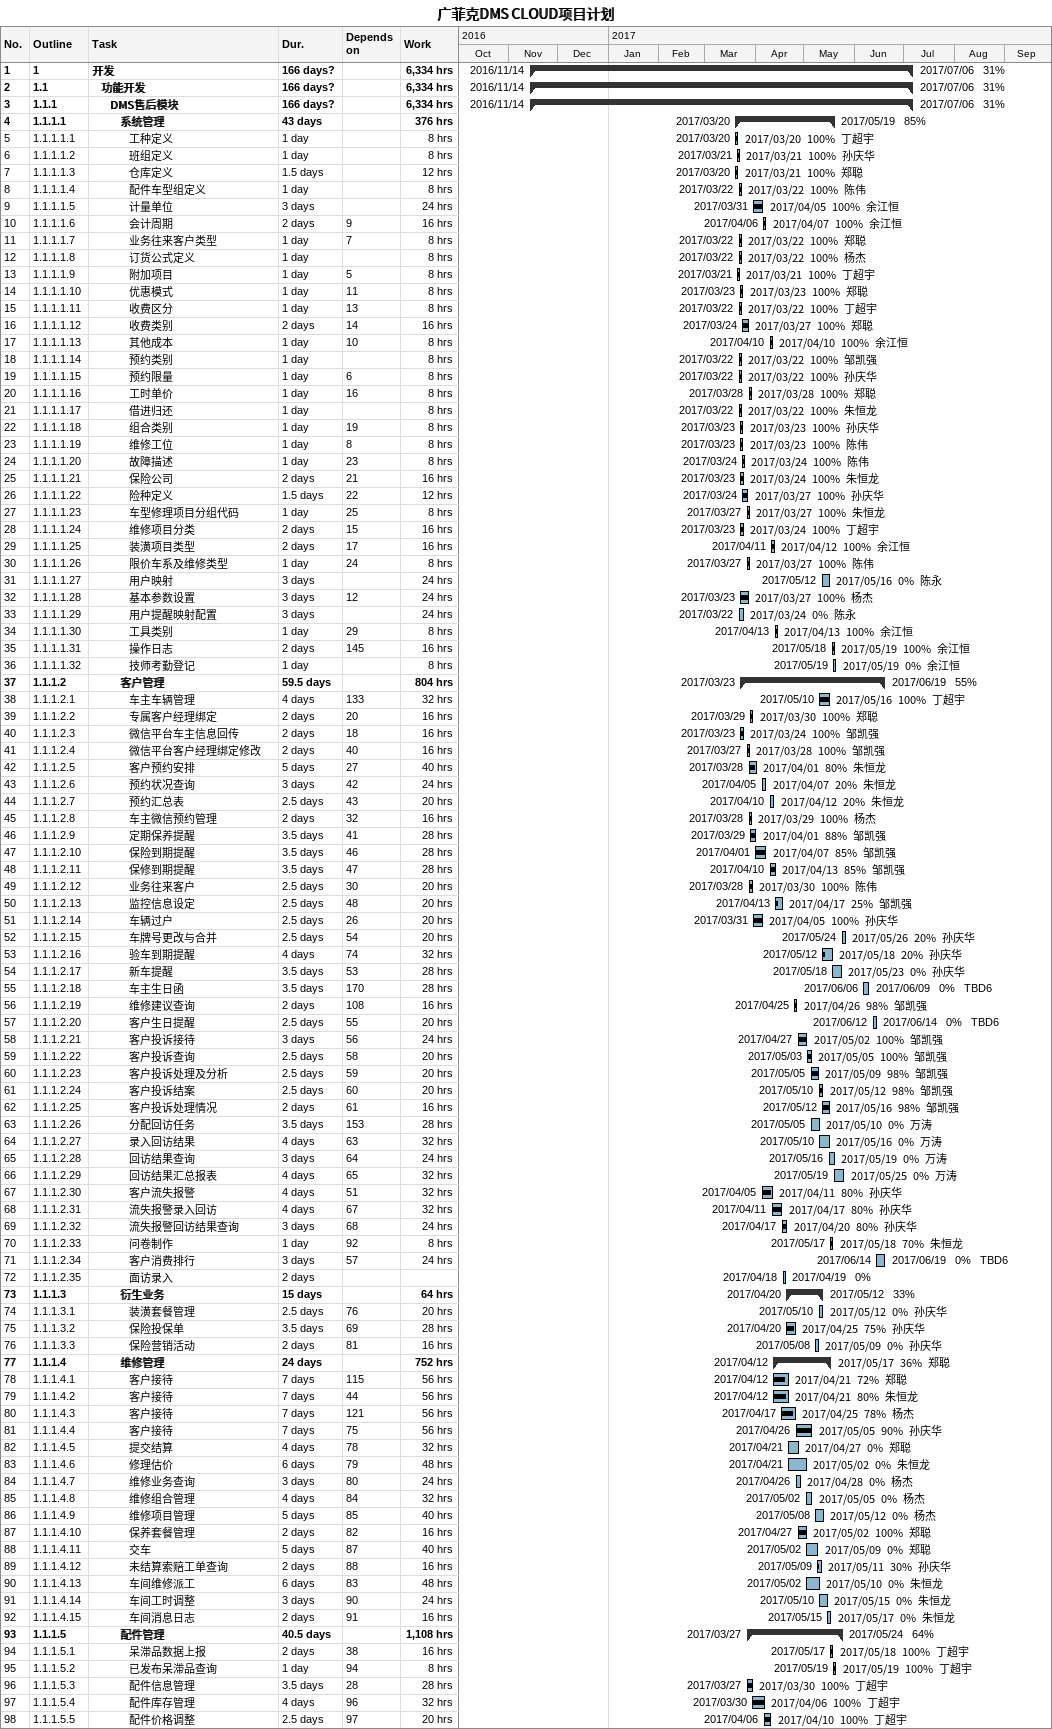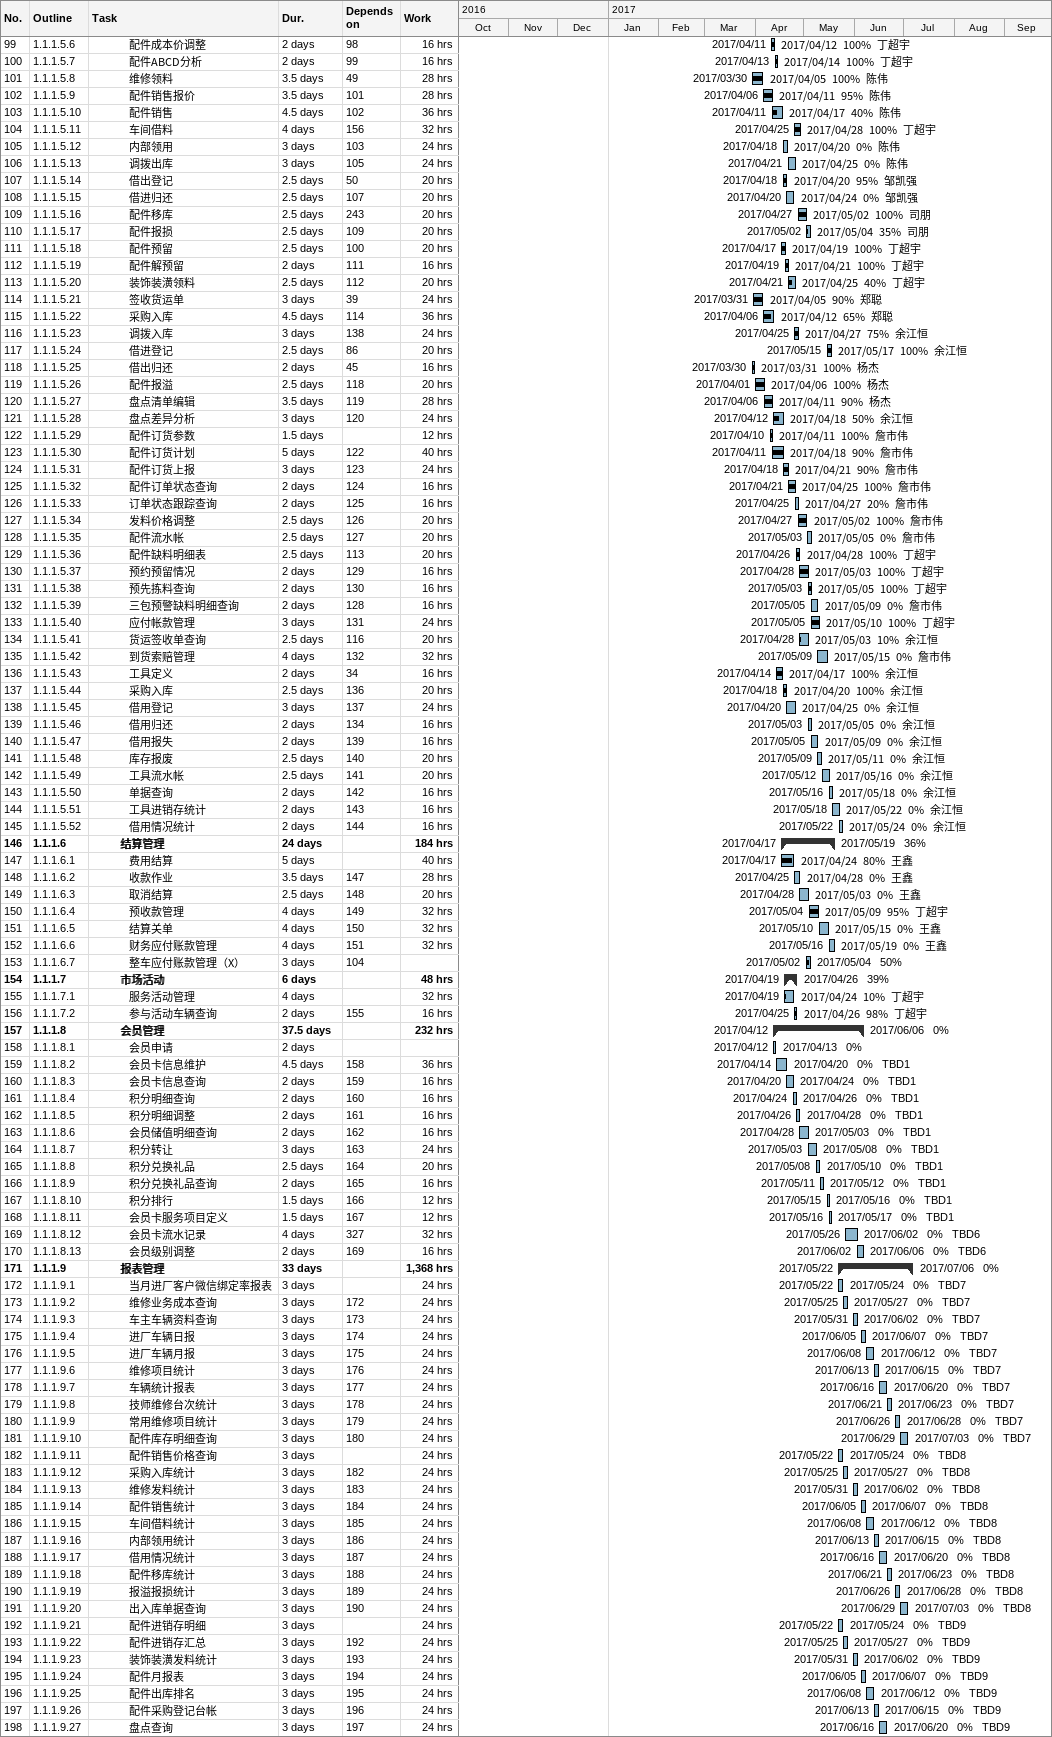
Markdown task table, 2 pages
广菲克DMS CLOUD项目计划

| ID | WBS | Task | Duration | Start | Finish | Predecessors | Resources | % complete | Work (h) |
|---|---|---|---|---|---|---|---|---|---|
| 1 | 1 | **开发** | 166d? | 2016-11-14 | 2017-07-06 |  |  | 31 | 6334 |
| 2 | 1.1 | **功能开发** | 166d? | 2016-11-14 | 2017-07-06 |  |  | 31 | 6334 |
| 3 | 1.1.1 | **DMS售后模块** | 166d? | 2016-11-14 | 2017-07-06 |  |  | 31 | 6334 |
| 4 | 1.1.1.1 | **系统管理** | 43d | 2017-03-20 | 2017-05-19 |  |  | 85 | 376 |
| 5 | 1.1.1.1.1 | 工种定义 | 1d | 2017-03-20 | 2017-03-20 |  | 丁超宇 | 100 | 8 |
| 6 | 1.1.1.1.2 | 班组定义 | 1d | 2017-03-21 | 2017-03-21 |  | 孙庆华 | 100 | 8 |
| 7 | 1.1.1.1.3 | 仓库定义 | 1.5d | 2017-03-20 | 2017-03-21 |  | 郑聪 | 100 | 12 |
| 8 | 1.1.1.1.4 | 配件车型组定义 | 1d | 2017-03-22 | 2017-03-22 |  | 陈伟 | 100 | 8 |
| 9 | 1.1.1.1.5 | 计量单位 | 3d | 2017-03-31 | 2017-04-05 |  | 余江恒 | 100 | 24 |
| 10 | 1.1.1.1.6 | 会计周期 | 2d | 2017-04-06 | 2017-04-07 | 9 | 余江恒 | 100 | 16 |
| 11 | 1.1.1.1.7 | 业务往来客户类型 | 1d | 2017-03-22 | 2017-03-22 | 7 | 郑聪 | 100 | 8 |
| 12 | 1.1.1.1.8 | 订货公式定义 | 1d | 2017-03-22 | 2017-03-22 |  | 杨杰 | 100 | 8 |
| 13 | 1.1.1.1.9 | 附加项目 | 1d | 2017-03-21 | 2017-03-21 | 5 | 丁超宇 | 100 | 8 |
| 14 | 1.1.1.1.10 | 优惠模式 | 1d | 2017-03-23 | 2017-03-23 | 11 | 郑聪 | 100 | 8 |
| 15 | 1.1.1.1.11 | 收费区分 | 1d | 2017-03-22 | 2017-03-22 | 13 | 丁超宇 | 100 | 8 |
| 16 | 1.1.1.1.12 | 收费类别 | 2d | 2017-03-24 | 2017-03-27 | 14 | 郑聪 | 100 | 16 |
| 17 | 1.1.1.1.13 | 其他成本 | 1d | 2017-04-10 | 2017-04-10 | 10 | 余江恒 | 100 | 8 |
| 18 | 1.1.1.1.14 | 预约类别 | 1d | 2017-03-22 | 2017-03-22 |  | 邹凯强 | 100 | 8 |
| 19 | 1.1.1.1.15 | 预约限量 | 1d | 2017-03-22 | 2017-03-22 | 6 | 孙庆华 | 100 | 8 |
| 20 | 1.1.1.1.16 | 工时单价 | 1d | 2017-03-28 | 2017-03-28 | 16 | 郑聪 | 100 | 8 |
| 21 | 1.1.1.1.17 | 借进归还 | 1d | 2017-03-22 | 2017-03-22 |  | 朱恒龙 | 100 | 8 |
| 22 | 1.1.1.1.18 | 组合类别 | 1d | 2017-03-23 | 2017-03-23 | 19 | 孙庆华 | 100 | 8 |
| 23 | 1.1.1.1.19 | 维修工位 | 1d | 2017-03-23 | 2017-03-23 | 8 | 陈伟 | 100 | 8 |
| 24 | 1.1.1.1.20 | 故障描述 | 1d | 2017-03-24 | 2017-03-24 | 23 | 陈伟 | 100 | 8 |
| 25 | 1.1.1.1.21 | 保险公司 | 2d | 2017-03-23 | 2017-03-24 | 21 | 朱恒龙 | 100 | 16 |
| 26 | 1.1.1.1.22 | 险种定义 | 1.5d | 2017-03-24 | 2017-03-27 | 22 | 孙庆华 | 100 | 12 |
| 27 | 1.1.1.1.23 | 车型修理项目分组代码 | 1d | 2017-03-27 | 2017-03-27 | 25 | 朱恒龙 | 100 | 8 |
| 28 | 1.1.1.1.24 | 维修项目分类 | 2d | 2017-03-23 | 2017-03-24 | 15 | 丁超宇 | 100 | 16 |
| 29 | 1.1.1.1.25 | 装潢项目类型 | 2d | 2017-04-11 | 2017-04-12 | 17 | 余江恒 | 100 | 16 |
| 30 | 1.1.1.1.26 | 限价车系及维修类型 | 1d | 2017-03-27 | 2017-03-27 | 24 | 陈伟 | 100 | 8 |
| 31 | 1.1.1.1.27 | 用户映射 | 3d | 2017-05-12 | 2017-05-16 |  | 陈永 | 0 | 24 |
| 32 | 1.1.1.1.28 | 基本参数设置 | 3d | 2017-03-23 | 2017-03-27 | 12 | 杨杰 | 100 | 24 |
| 33 | 1.1.1.1.29 | 用户提醒映射配置 | 3d | 2017-03-22 | 2017-03-24 |  | 陈永 | 0 | 24 |
| 34 | 1.1.1.1.30 | 工具类别 | 1d | 2017-04-13 | 2017-04-13 | 29 | 余江恒 | 100 | 8 |
| 35 | 1.1.1.1.31 | 操作日志 | 2d | 2017-05-18 | 2017-05-19 | 145 | 余江恒 | 100 | 16 |
| 36 | 1.1.1.1.32 | 技师考勤登记 | 1d | 2017-05-19 | 2017-05-19 |  | 余江恒 | 0 | 8 |
| 37 | 1.1.1.2 | **客户管理** | 59.5d | 2017-03-23 | 2017-06-19 |  |  | 55 | 804 |
| 38 | 1.1.1.2.1 | 车主车辆管理 | 4d | 2017-05-10 | 2017-05-16 | 133 | 丁超宇 | 100 | 32 |
| 39 | 1.1.1.2.2 | 专属客户经理绑定 | 2d | 2017-03-29 | 2017-03-30 | 20 | 郑聪 | 100 | 16 |
| 40 | 1.1.1.2.3 | 微信平台车主信息回传 | 2d | 2017-03-23 | 2017-03-24 | 18 | 邹凯强 | 100 | 16 |
| 41 | 1.1.1.2.4 | 微信平台客户经理绑定修改 | 2d | 2017-03-27 | 2017-03-28 | 40 | 邹凯强 | 100 | 16 |
| 42 | 1.1.1.2.5 | 客户预约安排 | 5d | 2017-03-28 | 2017-04-01 | 27 | 朱恒龙 | 80 | 40 |
| 43 | 1.1.1.2.6 | 预约状况查询 | 3d | 2017-04-05 | 2017-04-07 | 42 | 朱恒龙 | 20 | 24 |
| 44 | 1.1.1.2.7 | 预约汇总表 | 2.5d | 2017-04-10 | 2017-04-12 | 43 | 朱恒龙 | 20 | 20 |
| 45 | 1.1.1.2.8 | 车主微信预约管理 | 2d | 2017-03-28 | 2017-03-29 | 32 | 杨杰 | 100 | 16 |
| 46 | 1.1.1.2.9 | 定期保养提醒 | 3.5d | 2017-03-29 | 2017-04-01 | 41 | 邹凯强 | 88 | 28 |
| 47 | 1.1.1.2.10 | 保险到期提醒 | 3.5d | 2017-04-01 | 2017-04-07 | 46 | 邹凯强 | 85 | 28 |
| 48 | 1.1.1.2.11 | 保修到期提醒 | 3.5d | 2017-04-10 | 2017-04-13 | 47 | 邹凯强 | 85 | 28 |
| 49 | 1.1.1.2.12 | 业务往来客户 | 2.5d | 2017-03-28 | 2017-03-30 | 30 | 陈伟 | 100 | 20 |
| 50 | 1.1.1.2.13 | 监控信息设定 | 2.5d | 2017-04-13 | 2017-04-17 | 48 | 邹凯强 | 25 | 20 |
| 51 | 1.1.1.2.14 | 车辆过户 | 2.5d | 2017-03-31 | 2017-04-05 | 26 | 孙庆华 | 100 | 20 |
| 52 | 1.1.1.2.15 | 车牌号更改与合并 | 2.5d | 2017-05-24 | 2017-05-26 | 54 | 孙庆华 | 20 | 20 |
| 53 | 1.1.1.2.16 | 验车到期提醒 | 4d | 2017-05-12 | 2017-05-18 | 74 | 孙庆华 | 20 | 32 |
| 54 | 1.1.1.2.17 | 新车提醒 | 3.5d | 2017-05-18 | 2017-05-23 | 53 | 孙庆华 | 0 | 28 |
| 55 | 1.1.1.2.18 | 车主生日函 | 3.5d | 2017-06-06 | 2017-06-09 | 170 | TBD6 | 0 | 28 |
| 56 | 1.1.1.2.19 | 维修建议查询 | 2d | 2017-04-25 | 2017-04-26 | 108 | 邹凯强 | 98 | 16 |
| 57 | 1.1.1.2.20 | 客户生日提醒 | 2.5d | 2017-06-12 | 2017-06-14 | 55 | TBD6 | 0 | 20 |
| 58 | 1.1.1.2.21 | 客户投诉接待 | 3d | 2017-04-27 | 2017-05-02 | 56 | 邹凯强 | 100 | 24 |
| 59 | 1.1.1.2.22 | 客户投诉查询 | 2.5d | 2017-05-03 | 2017-05-05 | 58 | 邹凯强 | 100 | 20 |
| 60 | 1.1.1.2.23 | 客户投诉处理及分析 | 2.5d | 2017-05-05 | 2017-05-09 | 59 | 邹凯强 | 98 | 20 |
| 61 | 1.1.1.2.24 | 客户投诉结案 | 2.5d | 2017-05-10 | 2017-05-12 | 60 | 邹凯强 | 98 | 20 |
| 62 | 1.1.1.2.25 | 客户投诉处理情况 | 2d | 2017-05-12 | 2017-05-16 | 61 | 邹凯强 | 98 | 16 |
| 63 | 1.1.1.2.26 | 分配回访任务 | 3.5d | 2017-05-05 | 2017-05-10 | 153 | 万涛 | 0 | 28 |
| 64 | 1.1.1.2.27 | 录入回访结果 | 4d | 2017-05-10 | 2017-05-16 | 63 | 万涛 | 0 | 32 |
| 65 | 1.1.1.2.28 | 回访结果查询 | 3d | 2017-05-16 | 2017-05-19 | 64 | 万涛 | 0 | 24 |
| 66 | 1.1.1.2.29 | 回访结果汇总报表 | 4d | 2017-05-19 | 2017-05-25 | 65 | 万涛 | 0 | 32 |
| 67 | 1.1.1.2.30 | 客户流失报警 | 4d | 2017-04-05 | 2017-04-11 | 51 | 孙庆华 | 80 | 32 |
| 68 | 1.1.1.2.31 | 流失报警录入回访 | 4d | 2017-04-11 | 2017-04-17 | 67 | 孙庆华 | 80 | 32 |
| 69 | 1.1.1.2.32 | 流失报警回访结果查询 | 3d | 2017-04-17 | 2017-04-20 | 68 | 孙庆华 | 80 | 24 |
| 70 | 1.1.1.2.33 | 问卷制作 | 1d | 2017-05-17 | 2017-05-18 | 92 | 朱恒龙 | 70 | 8 |
| 71 | 1.1.1.2.34 | 客户消费排行 | 3d | 2017-06-14 | 2017-06-19 | 57 | TBD6 | 0 | 24 |
| 72 | 1.1.1.2.35 | 面访录入 | 2d | 2017-04-18 | 2017-04-19 |  |  | 0 |  |
| 73 | 1.1.1.3 | **衍生业务** | 15d | 2017-04-20 | 2017-05-12 |  |  | 33 | 64 |
| 74 | 1.1.1.3.1 | 装潢套餐管理 | 2.5d | 2017-05-10 | 2017-05-12 | 76 | 孙庆华 | 0 | 20 |
| 75 | 1.1.1.3.2 | 保险投保单 | 3.5d | 2017-04-20 | 2017-04-25 | 69 | 孙庆华 | 75 | 28 |
| 76 | 1.1.1.3.3 | 保险营销活动 | 2d | 2017-05-08 | 2017-05-09 | 81 | 孙庆华 | 0 | 16 |
| 77 | 1.1.1.4 | **维修管理** | 24d | 2017-04-12 | 2017-05-17 |  | 郑聪 | 36 | 752 |
| 78 | 1.1.1.4.1 | 客户接待 | 7d | 2017-04-12 | 2017-04-21 | 115 | 郑聪 | 72 | 56 |
| 79 | 1.1.1.4.2 | 客户接待 | 7d | 2017-04-12 | 2017-04-21 | 44 | 朱恒龙 | 80 | 56 |
| 80 | 1.1.1.4.3 | 客户接待 | 7d | 2017-04-17 | 2017-04-25 | 121 | 杨杰 | 78 | 56 |
| 81 | 1.1.1.4.4 | 客户接待 | 7d | 2017-04-26 | 2017-05-05 | 75 | 孙庆华 | 90 | 56 |
| 82 | 1.1.1.4.5 | 提交结算 | 4d | 2017-04-21 | 2017-04-27 | 78 | 郑聪 | 0 | 32 |
| 83 | 1.1.1.4.6 | 修理估价 | 6d | 2017-04-21 | 2017-05-02 | 79 | 朱恒龙 | 0 | 48 |
| 84 | 1.1.1.4.7 | 维修业务查询 | 3d | 2017-04-26 | 2017-04-28 | 80 | 杨杰 | 0 | 24 |
| 85 | 1.1.1.4.8 | 维修组合管理 | 4d | 2017-05-02 | 2017-05-05 | 84 | 杨杰 | 0 | 32 |
| 86 | 1.1.1.4.9 | 维修项目管理 | 5d | 2017-05-08 | 2017-05-12 | 85 | 杨杰 | 0 | 40 |
| 87 | 1.1.1.4.10 | 保养套餐管理 | 2d | 2017-04-27 | 2017-05-02 | 82 | 郑聪 | 100 | 16 |
| 88 | 1.1.1.4.11 | 交车 | 5d | 2017-05-02 | 2017-05-09 | 87 | 郑聪 | 0 | 40 |
| 89 | 1.1.1.4.12 | 未结算索赔工单查询 | 2d | 2017-05-09 | 2017-05-11 | 88 | 孙庆华 | 30 | 16 |
| 90 | 1.1.1.4.13 | 车间维修派工 | 6d | 2017-05-02 | 2017-05-10 | 83 | 朱恒龙 | 0 | 48 |
| 91 | 1.1.1.4.14 | 车间工时调整 | 3d | 2017-05-10 | 2017-05-15 | 90 | 朱恒龙 | 0 | 24 |
| 92 | 1.1.1.4.15 | 车间消息日志 | 2d | 2017-05-15 | 2017-05-17 | 91 | 朱恒龙 | 0 | 16 |
| 93 | 1.1.1.5 | **配件管理** | 40.5d | 2017-03-27 | 2017-05-24 |  |  | 64 | 1108 |
| 94 | 1.1.1.5.1 | 呆滞品数据上报 | 2d | 2017-05-17 | 2017-05-18 | 38 | 丁超宇 | 100 | 16 |
| 95 | 1.1.1.5.2 | 已发布呆滞品查询 | 1d | 2017-05-19 | 2017-05-19 | 94 | 丁超宇 | 100 | 8 |
| 96 | 1.1.1.5.3 | 配件信息管理 | 3.5d | 2017-03-27 | 2017-03-30 | 28 | 丁超宇 | 100 | 28 |
| 97 | 1.1.1.5.4 | 配件库存管理 | 4d | 2017-03-30 | 2017-04-06 | 96 | 丁超宇 | 100 | 32 |
| 98 | 1.1.1.5.5 | 配件价格调整 | 2.5d | 2017-04-06 | 2017-04-10 | 97 | 丁超宇 | 100 | 20 |
| 99 | 1.1.1.5.6 | 配件成本价调整 | 2d | 2017-04-11 | 2017-04-12 | 98 | 丁超宇 | 100 | 16 |
| 100 | 1.1.1.5.7 | 配件ABCD分析 | 2d | 2017-04-13 | 2017-04-14 | 99 | 丁超宇 | 100 | 16 |
| 101 | 1.1.1.5.8 | 维修领料 | 3.5d | 2017-03-30 | 2017-04-05 | 49 | 陈伟 | 100 | 28 |
| 102 | 1.1.1.5.9 | 配件销售报价 | 3.5d | 2017-04-06 | 2017-04-11 | 101 | 陈伟 | 95 | 28 |
| 103 | 1.1.1.5.10 | 配件销售 | 4.5d | 2017-04-11 | 2017-04-17 | 102 | 陈伟 | 40 | 36 |
| 104 | 1.1.1.5.11 | 车间借料 | 4d | 2017-04-25 | 2017-04-28 | 156 | 丁超宇 | 100 | 32 |
| 105 | 1.1.1.5.12 | 内部领用 | 3d | 2017-04-18 | 2017-04-20 | 103 | 陈伟 | 0 | 24 |
| 106 | 1.1.1.5.13 | 调拨出库 | 3d | 2017-04-21 | 2017-04-25 | 105 | 陈伟 | 0 | 24 |
| 107 | 1.1.1.5.14 | 借出登记 | 2.5d | 2017-04-18 | 2017-04-20 | 50 | 邹凯强 | 95 | 20 |
| 108 | 1.1.1.5.15 | 借进归还 | 2.5d | 2017-04-20 | 2017-04-24 | 107 | 邹凯强 | 0 | 20 |
| 109 | 1.1.1.5.16 | 配件移库 | 2.5d | 2017-04-27 | 2017-05-02 | 243 | 司朋 | 100 | 20 |
| 110 | 1.1.1.5.17 | 配件报损 | 2.5d | 2017-05-02 | 2017-05-04 | 109 | 司朋 | 35 | 20 |
| 111 | 1.1.1.5.18 | 配件预留 | 2.5d | 2017-04-17 | 2017-04-19 | 100 | 丁超宇 | 100 | 20 |
| 112 | 1.1.1.5.19 | 配件解预留 | 2d | 2017-04-19 | 2017-04-21 | 111 | 丁超宇 | 100 | 16 |
| 113 | 1.1.1.5.20 | 装饰装潢领料 | 2.5d | 2017-04-21 | 2017-04-25 | 112 | 丁超宇 | 40 | 20 |
| 114 | 1.1.1.5.21 | 签收货运单 | 3d | 2017-03-31 | 2017-04-05 | 39 | 郑聪 | 90 | 24 |
| 115 | 1.1.1.5.22 | 采购入库 | 4.5d | 2017-04-06 | 2017-04-12 | 114 | 郑聪 | 65 | 36 |
| 116 | 1.1.1.5.23 | 调拨入库 | 3d | 2017-04-25 | 2017-04-27 | 138 | 余江恒 | 75 | 24 |
| 117 | 1.1.1.5.24 | 借进登记 | 2.5d | 2017-05-15 | 2017-05-17 | 86 | 余江恒 | 100 | 20 |
| 118 | 1.1.1.5.25 | 借出归还 | 2d | 2017-03-30 | 2017-03-31 | 45 | 杨杰 | 100 | 16 |
| 119 | 1.1.1.5.26 | 配件报溢 | 2.5d | 2017-04-01 | 2017-04-06 | 118 | 杨杰 | 100 | 20 |
| 120 | 1.1.1.5.27 | 盘点清单编辑 | 3.5d | 2017-04-06 | 2017-04-11 | 119 | 杨杰 | 90 | 28 |
| 121 | 1.1.1.5.28 | 盘点差异分析 | 3d | 2017-04-12 | 2017-04-18 | 120 | 余江恒 | 50 | 24 |
| 122 | 1.1.1.5.29 | 配件订货参数 | 1.5d | 2017-04-10 | 2017-04-11 |  | 詹市伟 | 100 | 12 |
| 123 | 1.1.1.5.30 | 配件订货计划 | 5d | 2017-04-11 | 2017-04-18 | 122 | 詹市伟 | 90 | 40 |
| 124 | 1.1.1.5.31 | 配件订货上报 | 3d | 2017-04-18 | 2017-04-21 | 123 | 詹市伟 | 90 | 24 |
| 125 | 1.1.1.5.32 | 配件订单状态查询 | 2d | 2017-04-21 | 2017-04-25 | 124 | 詹市伟 | 100 | 16 |
| 126 | 1.1.1.5.33 | 订单状态跟踪查询 | 2d | 2017-04-25 | 2017-04-27 | 125 | 詹市伟 | 20 | 16 |
| 127 | 1.1.1.5.34 | 发料价格调整 | 2.5d | 2017-04-27 | 2017-05-02 | 126 | 詹市伟 | 100 | 20 |
| 128 | 1.1.1.5.35 | 配件流水帐 | 2.5d | 2017-05-03 | 2017-05-05 | 127 | 詹市伟 | 0 | 20 |
| 129 | 1.1.1.5.36 | 配件缺料明细表 | 2.5d | 2017-04-26 | 2017-04-28 | 113 | 丁超宇 | 100 | 20 |
| 130 | 1.1.1.5.37 | 预约预留情况 | 2d | 2017-04-28 | 2017-05-03 | 129 | 丁超宇 | 100 | 16 |
| 131 | 1.1.1.5.38 | 预先拣料查询 | 2d | 2017-05-03 | 2017-05-05 | 130 | 丁超宇 | 100 | 16 |
| 132 | 1.1.1.5.39 | 三包预警缺料明细查询 | 2d | 2017-05-05 | 2017-05-09 | 128 | 詹市伟 | 0 | 16 |
| 133 | 1.1.1.5.40 | 应付帐款管理 | 3d | 2017-05-05 | 2017-05-10 | 131 | 丁超宇 | 100 | 24 |
| 134 | 1.1.1.5.41 | 货运签收单查询 | 2.5d | 2017-04-28 | 2017-05-03 | 116 | 余江恒 | 10 | 20 |
| 135 | 1.1.1.5.42 | 到货索赔管理 | 4d | 2017-05-09 | 2017-05-15 | 132 | 詹市伟 | 0 | 32 |
| 136 | 1.1.1.5.43 | 工具定义 | 2d | 2017-04-14 | 2017-04-17 | 34 | 余江恒 | 100 | 16 |
| 137 | 1.1.1.5.44 | 采购入库 | 2.5d | 2017-04-18 | 2017-04-20 | 136 | 余江恒 | 100 | 20 |
| 138 | 1.1.1.5.45 | 借用登记 | 3d | 2017-04-20 | 2017-04-25 | 137 | 余江恒 | 0 | 24 |
| 139 | 1.1.1.5.46 | 借用归还 | 2d | 2017-05-03 | 2017-05-05 | 134 | 余江恒 | 0 | 16 |
| 140 | 1.1.1.5.47 | 借用报失 | 2d | 2017-05-05 | 2017-05-09 | 139 | 余江恒 | 0 | 16 |
| 141 | 1.1.1.5.48 | 库存报废 | 2.5d | 2017-05-09 | 2017-05-11 | 140 | 余江恒 | 0 | 20 |
| 142 | 1.1.1.5.49 | 工具流水帐 | 2.5d | 2017-05-12 | 2017-05-16 | 141 | 余江恒 | 0 | 20 |
| 143 | 1.1.1.5.50 | 单据查询 | 2d | 2017-05-16 | 2017-05-18 | 142 | 余江恒 | 0 | 16 |
| 144 | 1.1.1.5.51 | 工具进销存统计 | 2d | 2017-05-18 | 2017-05-22 | 143 | 余江恒 | 0 | 16 |
| 145 | 1.1.1.5.52 | 借用情况统计 | 2d | 2017-05-22 | 2017-05-24 | 144 | 余江恒 | 0 | 16 |
| 146 | 1.1.1.6 | **结算管理** | 24d | 2017-04-17 | 2017-05-19 |  |  | 36 | 184 |
| 147 | 1.1.1.6.1 | 费用结算 | 5d | 2017-04-17 | 2017-04-24 |  | 王鑫 | 80 | 40 |
| 148 | 1.1.1.6.2 | 收款作业 | 3.5d | 2017-04-25 | 2017-04-28 | 147 | 王鑫 | 0 | 28 |
| 149 | 1.1.1.6.3 | 取消结算 | 2.5d | 2017-04-28 | 2017-05-03 | 148 | 王鑫 | 0 | 20 |
| 150 | 1.1.1.6.4 | 预收款管理 | 4d | 2017-05-04 | 2017-05-09 | 149 | 丁超宇 | 95 | 32 |
| 151 | 1.1.1.6.5 | 结算关单 | 4d | 2017-05-10 | 2017-05-15 | 150 | 王鑫 | 0 | 32 |
| 152 | 1.1.1.6.6 | 财务应付账款管理 | 4d | 2017-05-16 | 2017-05-19 | 151 | 王鑫 | 0 | 32 |
| 153 | 1.1.1.6.7 | 整车应付账款管理（X） | 3d | 2017-05-02 | 2017-05-04 | 104 |  | 50 |  |
| 154 | 1.1.1.7 | **市场活动** | 6d | 2017-04-19 | 2017-04-26 |  |  | 39 | 48 |
| 155 | 1.1.1.7.1 | 服务活动管理 | 4d | 2017-04-19 | 2017-04-24 |  | 丁超宇 | 10 | 32 |
| 156 | 1.1.1.7.2 | 参与活动车辆查询 | 2d | 2017-04-25 | 2017-04-26 | 155 | 丁超宇 | 98 | 16 |
| 157 | 1.1.1.8 | **会员管理** | 37.5d | 2017-04-12 | 2017-06-06 |  |  | 0 | 232 |
| 158 | 1.1.1.8.1 | 会员申请 | 2d | 2017-04-12 | 2017-04-13 |  |  | 0 |  |
| 159 | 1.1.1.8.2 | 会员卡信息维护 | 4.5d | 2017-04-14 | 2017-04-20 | 158 | TBD1 | 0 | 36 |
| 160 | 1.1.1.8.3 | 会员卡信息查询 | 2d | 2017-04-20 | 2017-04-24 | 159 | TBD1 | 0 | 16 |
| 161 | 1.1.1.8.4 | 积分明细查询 | 2d | 2017-04-24 | 2017-04-26 | 160 | TBD1 | 0 | 16 |
| 162 | 1.1.1.8.5 | 积分明细调整 | 2d | 2017-04-26 | 2017-04-28 | 161 | TBD1 | 0 | 16 |
| 163 | 1.1.1.8.6 | 会员储值明细查询 | 2d | 2017-04-28 | 2017-05-03 | 162 | TBD1 | 0 | 16 |
| 164 | 1.1.1.8.7 | 积分转让 | 3d | 2017-05-03 | 2017-05-08 | 163 | TBD1 | 0 | 24 |
| 165 | 1.1.1.8.8 | 积分兑换礼品 | 2.5d | 2017-05-08 | 2017-05-10 | 164 | TBD1 | 0 | 20 |
| 166 | 1.1.1.8.9 | 积分兑换礼品查询 | 2d | 2017-05-11 | 2017-05-12 | 165 | TBD1 | 0 | 16 |
| 167 | 1.1.1.8.10 | 积分排行 | 1.5d | 2017-05-15 | 2017-05-16 | 166 | TBD1 | 0 | 12 |
| 168 | 1.1.1.8.11 | 会员卡服务项目定义 | 1.5d | 2017-05-16 | 2017-05-17 | 167 | TBD1 | 0 | 12 |
| 169 | 1.1.1.8.12 | 会员卡流水记录 | 4d | 2017-05-26 | 2017-06-02 | 327 | TBD6 | 0 | 32 |
| 170 | 1.1.1.8.13 | 会员级别调整 | 2d | 2017-06-02 | 2017-06-06 | 169 | TBD6 | 0 | 16 |
| 171 | 1.1.1.9 | **报表管理** | 33d | 2017-05-22 | 2017-07-06 |  |  | 0 | 1368 |
| 172 | 1.1.1.9.1 | 当月进厂客户微信绑定率报表 | 3d | 2017-05-22 | 2017-05-24 |  | TBD7 | 0 | 24 |
| 173 | 1.1.1.9.2 | 维修业务成本查询 | 3d | 2017-05-25 | 2017-05-27 | 172 | TBD7 | 0 | 24 |
| 174 | 1.1.1.9.3 | 车主车辆资料查询 | 3d | 2017-05-31 | 2017-06-02 | 173 | TBD7 | 0 | 24 |
| 175 | 1.1.1.9.4 | 进厂车辆日报 | 3d | 2017-06-05 | 2017-06-07 | 174 | TBD7 | 0 | 24 |
| 176 | 1.1.1.9.5 | 进厂车辆月报 | 3d | 2017-06-08 | 2017-06-12 | 175 | TBD7 | 0 | 24 |
| 177 | 1.1.1.9.6 | 维修项目统计 | 3d | 2017-06-13 | 2017-06-15 | 176 | TBD7 | 0 | 24 |
| 178 | 1.1.1.9.7 | 车辆统计报表 | 3d | 2017-06-16 | 2017-06-20 | 177 | TBD7 | 0 | 24 |
| 179 | 1.1.1.9.8 | 技师维修台次统计 | 3d | 2017-06-21 | 2017-06-23 | 178 | TBD7 | 0 | 24 |
| 180 | 1.1.1.9.9 | 常用维修项目统计 | 3d | 2017-06-26 | 2017-06-28 | 179 | TBD7 | 0 | 24 |
| 181 | 1.1.1.9.10 | 配件库存明细查询 | 3d | 2017-06-29 | 2017-07-03 | 180 | TBD7 | 0 | 24 |
| 182 | 1.1.1.9.11 | 配件销售价格查询 | 3d | 2017-05-22 | 2017-05-24 |  | TBD8 | 0 | 24 |
| 183 | 1.1.1.9.12 | 采购入库统计 | 3d | 2017-05-25 | 2017-05-27 | 182 | TBD8 | 0 | 24 |
| 184 | 1.1.1.9.13 | 维修发料统计 | 3d | 2017-05-31 | 2017-06-02 | 183 | TBD8 | 0 | 24 |
| 185 | 1.1.1.9.14 | 配件销售统计 | 3d | 2017-06-05 | 2017-06-07 | 184 | TBD8 | 0 | 24 |
| 186 | 1.1.1.9.15 | 车间借料统计 | 3d | 2017-06-08 | 2017-06-12 | 185 | TBD8 | 0 | 24 |
| 187 | 1.1.1.9.16 | 内部领用统计 | 3d | 2017-06-13 | 2017-06-15 | 186 | TBD8 | 0 | 24 |
| 188 | 1.1.1.9.17 | 借用情况统计 | 3d | 2017-06-16 | 2017-06-20 | 187 | TBD8 | 0 | 24 |
| 189 | 1.1.1.9.18 | 配件移库统计 | 3d | 2017-06-21 | 2017-06-23 | 188 | TBD8 | 0 | 24 |
| 190 | 1.1.1.9.19 | 报溢报损统计 | 3d | 2017-06-26 | 2017-06-28 | 189 | TBD8 | 0 | 24 |
| 191 | 1.1.1.9.20 | 出入库单据查询 | 3d | 2017-06-29 | 2017-07-03 | 190 | TBD8 | 0 | 24 |
| 192 | 1.1.1.9.21 | 配件进销存明细 | 3d | 2017-05-22 | 2017-05-24 |  | TBD9 | 0 | 24 |
| 193 | 1.1.1.9.22 | 配件进销存汇总 | 3d | 2017-05-25 | 2017-05-27 | 192 | TBD9 | 0 | 24 |
| 194 | 1.1.1.9.23 | 装饰装潢发料统计 | 3d | 2017-05-31 | 2017-06-02 | 193 | TBD9 | 0 | 24 |
| 195 | 1.1.1.9.24 | 配件月报表 | 3d | 2017-06-05 | 2017-06-07 | 194 | TBD9 | 0 | 24 |
| 196 | 1.1.1.9.25 | 配件出库排名 | 3d | 2017-06-08 | 2017-06-12 | 195 | TBD9 | 0 | 24 |
| 197 | 1.1.1.9.26 | 配件采购登记台帐 | 3d | 2017-06-13 | 2017-06-15 | 196 | TBD9 | 0 | 24 |
| 198 | 1.1.1.9.27 | 盘点查询 | 3d | 2017-06-16 | 2017-06-20 | 197 | TBD9 | 0 | 24 |
